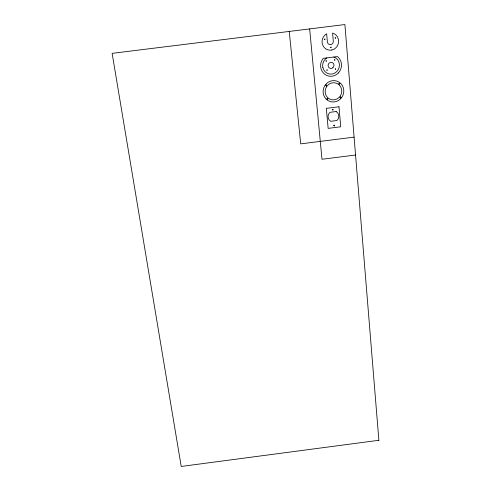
<?xml version="1.0" encoding="UTF-8"?>
<svg xmlns="http://www.w3.org/2000/svg" width="491" height="491" viewBox="0 0 491 491"><rect width="100%" height="100%" fill="white"/><g stroke="black" fill="none" stroke-linecap="round" stroke-linejoin="round"><path stroke-width="0.74" d="M326.54 86.76L327.632 85.373A8.623 8.249 -68.4 0 1 338.109 84.065L339.416 85.152A8.623 8.249 -68.4 0 1 340.337 95.911L339.25 97.292A8.623 8.249 -68.4 0 1 328.835 98.581L327.515 97.519A8.623 8.249 -68.4 0 1 326.558 86.747M338.342 73.012L339.711 71.263A10.937 10.403 -73 0 0 338.545 57.588L337.427 56.582L323.256 58.343L322.335 59.601A10.937 10.403 -73 0 0 323.612 73.263L325.226 74.644A10.937 10.403 -73 0 0 338.348 72.987M340.674 98.752L342.031 97.04A10.753 10.286 -68.4 0 0 340.883 83.623L339.263 82.261A10.753 10.286 -68.4 0 0 326.196 83.9L324.833 85.624A10.753 10.286 -68.4 0 0 326.073 99.016L327.681 100.385A10.753 10.286 -68.4 0 0 340.668 98.716M331.928 49.984L330.247 50.192A8.734 8.255 -76.2 0 1 322.256 43.662A8.734 8.255 -76.2 0 1 326.656 33.799L327.387 41.888A3.124 2.952 -76.2 0 0 330.609 44.613A3.124 2.952 -76.2 0 0 333.291 41.158L332.591 33.069A8.734 8.255 -76.2 0 1 338.6 41.637A8.734 8.255 -76.2 0 1 331.916 49.996M354.091 137.13L300.701 143.863L289.23 31.436M355.558 155.015L321.979 159.262L309.655 28.908M333.831 57.024A8.801 8.372 -73 0 1 339.434 65.242A8.777 8.347 -73 0 1 332.653 73.896L330.946 74.116A8.777 8.347 -73 0 1 322.826 67.31M322.79 67.316A8.801 8.372 -73 0 1 326.846 57.895M325.686 85.317C326.632 87.3 327.116 83.525 325.686 85.317M326.957 98.869C327.878 100.851 328.411 97.058 326.957 98.869M338.894 83.709C339.846 85.692 340.3 81.917 338.894 83.709M340.079 97.249C341.018 99.219 341.484 95.463 340.079 97.249M324.49 39.28C325.189 40.428 325.238 38.138 324.496 39.249M325.981 61.007C326.675 62.148 326.681 59.89 325.987 60.976M326.797 70.078C327.479 71.177 327.522 69.01 326.81 70.017M330.646 47.332C331.21 48.499 331.56 46.246 330.652 47.302M335.138 37.96C335.819 39.145 335.832 36.788 335.138 37.96M334.445 59.957C335.163 61.087 335.132 58.816 334.445 59.957M332.315 109.714C333.26 111.672 333.708 107.977 332.315 109.714M335.23 69.028C335.961 70.164 335.844 67.862 335.23 69.028M333.72 125.53C334.58 127.451 335.212 123.892 333.727 125.481M378.874 440.286L181.222 466.45L112.126 53.353L344.891 24.55L378.874 440.286M338.993 106.774L326.319 108.364L328.148 128.378L340.723 126.795L338.993 106.774M336.157 111.543L329.934 112.329A5.585 5.364 -63 0 0 330.738 121.302L336.943 120.516A5.585 5.364 -63 0 0 336.157 111.543M332.8 67.789A3.075 2.928 -73 0 0 332.198 62.541A3.075 2.928 -73 0 0 328.123 65.831A3.075 2.928 -73 0 0 332.8 67.789"/></g></svg>
